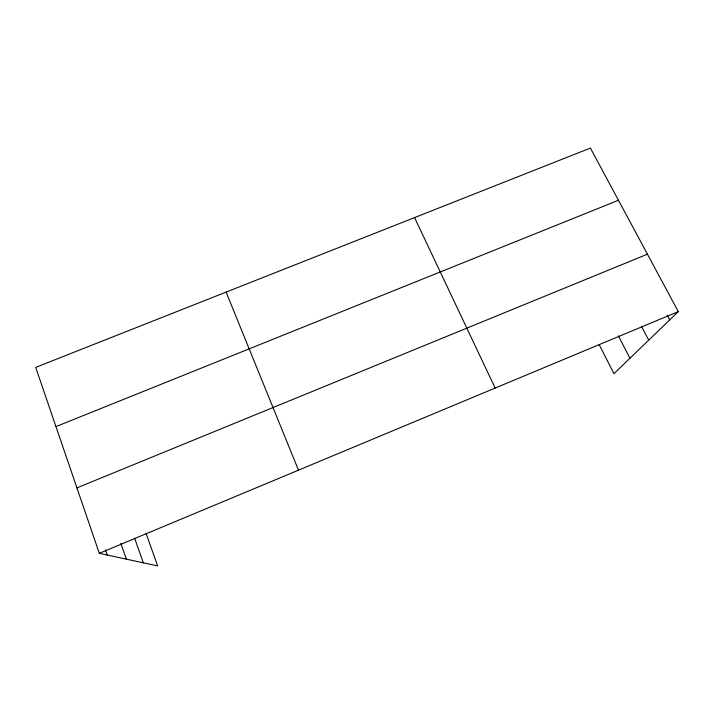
<?xml version="1.0" encoding="UTF-8"?>
<svg xmlns="http://www.w3.org/2000/svg" width="714" height="714" viewBox="0 0 714 714"><rect width="100%" height="100%" fill="white"/><g stroke="black" fill="none" stroke-linecap="round" stroke-linejoin="round"><path stroke-width="1.07" d="M146.067 533.403L157.678 565.925L99.308 553.314L35.7 367.38L590.407 148.075L678.3 311.607L613.96 373.672L599.082 344.443M99.308 553.314L678.3 311.607M76.925 487.885L647.437 254.175M55.96 426.597L618.458 200.268M667.206 315.16L669.723 319.881M641.52 326.387L648.723 340.141M618.386 335.875L629.935 358.258M414.566 217.6L495.15 388.068M226.115 292.106L298.47 470.169M134.625 538.186L143.327 562.819M120.853 543.443L126.333 559.151M105.422 549.905L107.18 555.01"/></g></svg>
